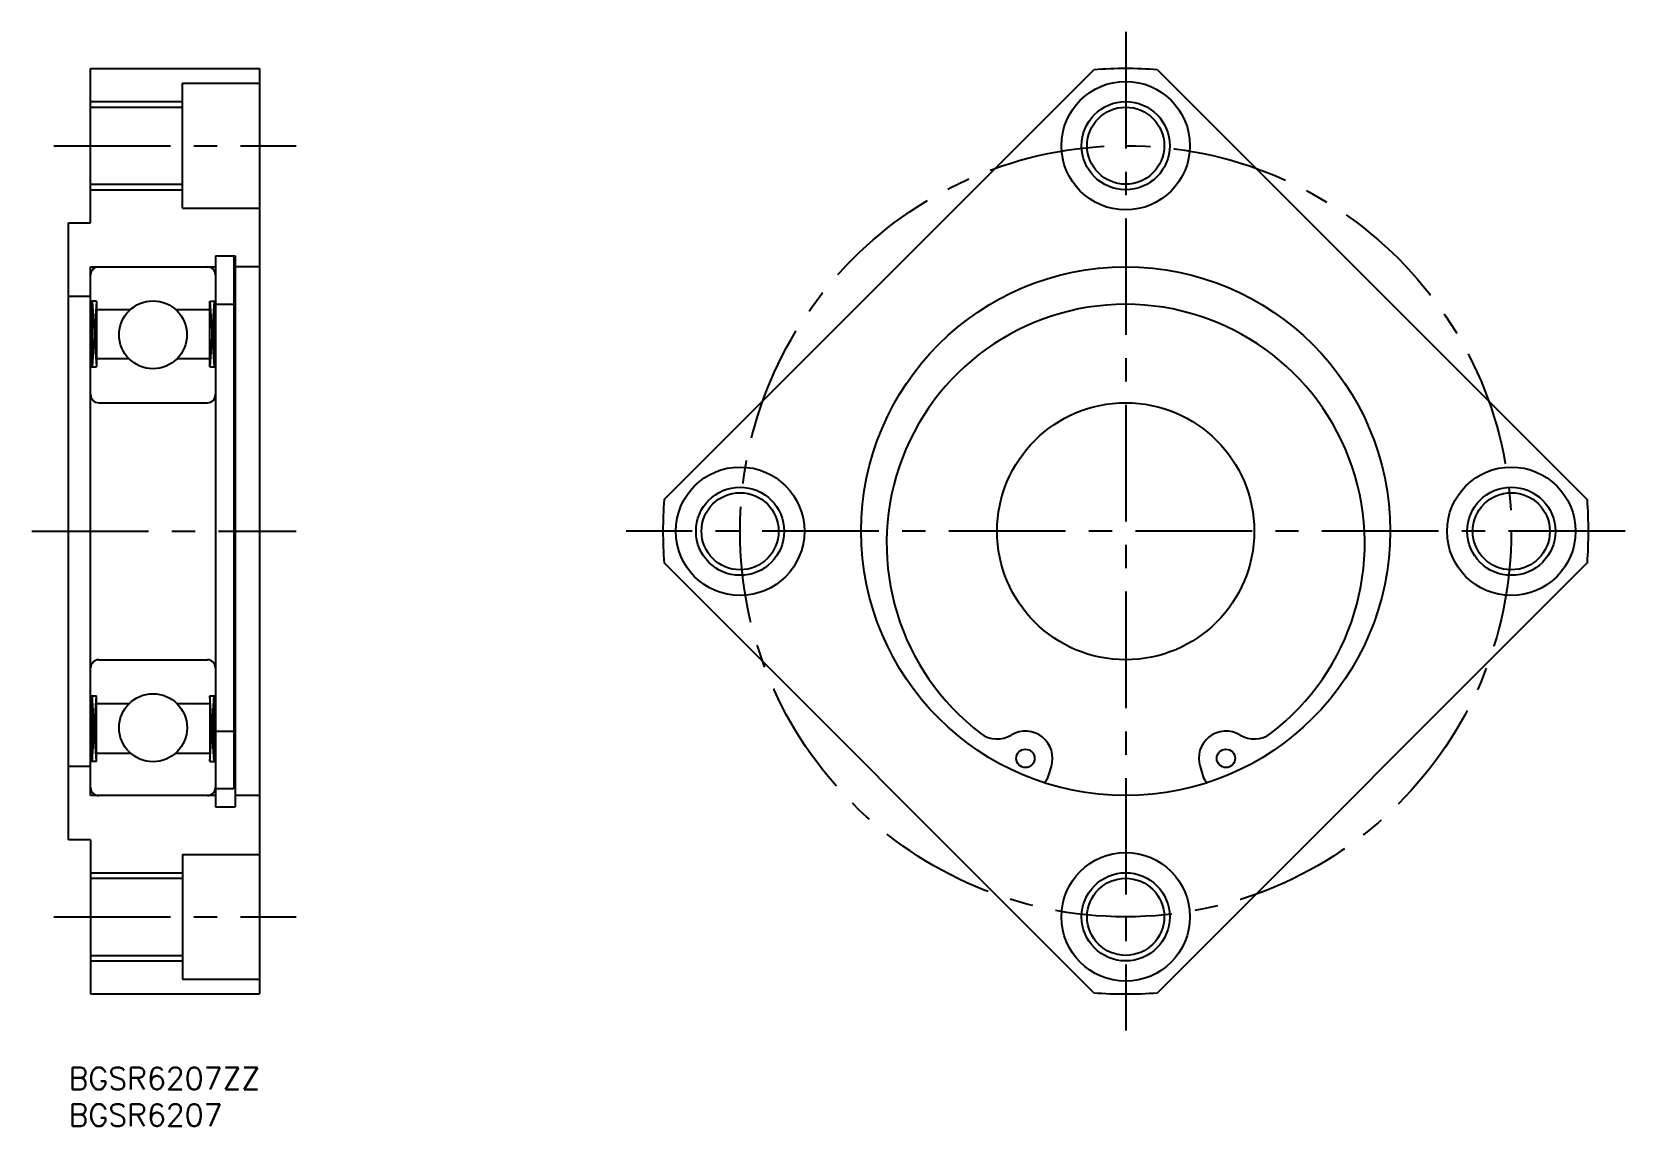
# Model space of a CAD drawing. Extents: x -5 to 212, y -8 to 141.
import ezdxf

# ---------------------------------------------------------------- set-up
doc = ezdxf.new("R2010")
doc.units = 0
doc.header["$LTSCALE"] = 0.5
doc.linetypes.add('CENTER', pattern=[50.8, 31.75, -6.35, 6.35, -6.35])
for name, color, linetype in [('MSM_CENTER', 1, 'CENTER'), ('MSM_CONTINUOUS', 7, 'CONTINUOUS'), ('MSM_NARROW', 5, 'CONTINUOUS'), ('MSM_PART_NUMBER', 7, 'CONTINUOUS')]:
    doc.layers.add(name, color=color, linetype=linetype)
doc.styles.get("Standard").update_dxf_attribs({"font": 'txt.shx', "height": 3, "bigfont": 'bigfont.shx'})

# ---------------------------------------------------------------- blocks, each defined once
blk = doc.blocks.new('*U4')
at = {"layer": 'MSM_PART_NUMBER'}
blk.add_text('BGSR6207ZZ', height=3, dxfattribs=at).set_placement((0, -3))
blk = doc.blocks.new('*U5')
at = {"layer": 'MSM_PART_NUMBER'}
blk.add_text('BGSR6207', height=3, dxfattribs=at).set_placement((0, -8))

msp = doc.modelspace()

# ---------------------------------------------------------------- linework, layer by layer
at = {"layer": 'MSM_CENTER'}
for p, q in [((143.92, 141), (143.92, 5)), ((-2, 125.5), (31, 125.5)), ((-5, 73), (31, 73)), ((211.92, 73), (75.92, 73)), ((-2, 20.5), (31, 20.5))]:
    msp.add_line(p, q, dxfattribs=at)
msp.add_circle((143.92, 73), 52.5, dxfattribs=at)
at = {"layer": 'MSM_CONTINUOUS'}
for p, q in [((3, 136), (26, 136)), ((3, 115), (3, 136)), ((26, 136), (26, 10)), ((81.07, 77.32), (139.59, 135.85)), ((148.24, 135.85), (206.77, 77.32)), ((15.5, 134), (26, 134)), ((15.5, 117), (15.5, 134)), ((3, 130.75), (15.5, 130.75)), ((3, 120.25), (15.5, 120.25)), ((0, 115), (3, 115)), ((0, 31), (0, 115)), ((15.5, 117), (26, 117)), ((3, 109), (20, 109)), ((3, 37), (3, 109)), ((20, 110.5), (20, 35.5)), ((20, 110.5, 1.25), (22.7, 110.5, 1.25)), ((22.5, 110.5, 0.75), (22.5, 37.96, 0.75)), ((22.7, 110.5), (22.7, 35.5)), ((26, 109, 1.25), (22.7, 109, 1.25)), ((0, 105), (3, 105)), ((3.78, 104.32), (3, 104.32)), ((3.2, 95.4), (3.2, 104.32)), ((3.2, 104.32), (3.78, 95.4)), ((3.78, 104.32), (3.2, 95.4)), ((3.78, 104.32), (3.78, 95.4)), ((19.22, 104.32), (20, 104.32)), ((19.22, 95.4), (19.22, 104.32)), ((19.22, 104.32), (19.8, 95.4)), ((19.8, 104.32), (19.22, 95.4)), ((19.8, 104.32), (19.8, 95.4)), ((3.78, 103.2), (8.42, 103.2)), ((14.58, 103.2), (19.22, 103.2)), ((20, 103.9, 1.25), (22.5, 103.9, 1.25)), ((8.21, 96.5), (3.78, 96.5)), ((19.22, 96.5), (14.79, 96.5)), ((3, 95.4), (3.78, 95.4)), ((19.22, 95.4), (20, 95.4)), ((4.1, 90.5), (18.9, 90.5)), ((139.59, 10.15), (81.07, 68.68)), ((206.77, 68.68), (148.24, 10.15)), ((4.1, 55.5), (18.9, 55.5)), ((3, 50.6), (3.78, 50.6)), ((3.2, 50.6), (3.2, 41.67)), ((3.2, 41.67), (3.78, 50.6)), ((3.78, 41.67), (3.2, 50.6)), ((3.78, 41.67), (3.78, 50.6)), ((19.22, 50.6), (19.22, 41.67)), ((19.22, 50.6), (20, 50.6)), ((19.22, 41.67), (19.8, 50.6)), ((19.8, 41.67), (19.22, 50.6)), ((19.8, 41.67), (19.8, 50.6)), ((8.21, 49.5), (3.78, 49.5)), ((19.22, 49.5), (14.79, 49.5)), ((20, 45.78, 1.25), (22.5, 45.78, 1.25)), ((3.78, 41.67), (3, 41.67)), ((3.78, 42.8), (8.42, 42.8)), ((14.58, 42.8), (19.22, 42.8)), ((19.22, 41.67), (20, 41.67)), ((0, 41), (3, 41)), ((133.4, 39.71), (133.8, 40.96)), ((154.04, 40.96), (154.44, 39.71)), ((20, 37), (3, 37)), ((20, 37.96, 1.25), (22.5, 37.96, 1.25)), ((26, 37), (22.7, 37)), ((20, 35.5, 1.25), (22.7, 35.5, 1.25)), ((3, 31), (0, 31)), ((3, 31), (3, 10)), ((15.5, 29), (26, 29)), ((15.5, 29), (15.5, 12)), ((3, 25.75), (15.5, 25.75)), ((3, 15.25), (15.5, 15.25)), ((15.5, 12), (26, 12)), ((3, 10), (26, 10))]:
    msp.add_line(p, q, dxfattribs=at)
for centre, radius in [((143.92, 125.5), 8.75), ((143.92, 125.5), 5.25), ((143.92, 73), 36), ((11.5, 99.75), 4.62), ((143.92, 73), 17.5), ((91.42, 73), 8.75), ((196.42, 73), 8.75), ((91.42, 73), 5.25), ((196.42, 73), 5.25), ((11.5, 46.25), 4.63), ((130.27, 42.08), 1.25), ((157.57, 42.08), 1.25), ((143.92, 20.5), 8.75), ((143.92, 20.5), 5.25)]:
    msp.add_circle(centre, radius, dxfattribs=at)
for centre, radius, start, end in [((143.92, 73), 63, 86.0647, 93.9353), ((4.1, 107.9), 1.1, 90, 180), ((18.9, 107.9), 1.1, 0, 90), ((143.92, 71.35), 32.55, 307.3152, 232.6848), ((4.1, 91.6), 1.1, 180, 270), ((18.9, 91.6), 1.1, 270, 0), ((143.92, 73), 63, 176.0647, 183.9353), ((143.92, 73), 63, 356.0647, 3.9353), ((4.1, 54.4), 1.1, 90, 180), ((18.9, 54.4), 1.1, 0, 90), ((130.27, 42.08), 3.7, 342.4658, 121.2494), ((157.57, 42.08), 3.7, 58.7506, 197.5342), ((126.43, 48.41), 3.7, 232.6848, 301.2494), ((161.41, 48.41), 3.7, 238.7506, 307.3152), ((131.02, 40.46), 2.5, 316.6541, 342.4658), ((156.82, 40.46), 2.5, 197.5342, 223.3459), ((4.1, 38.1), 1.1, 180, 270), ((18.9, 38.1), 1.1, 270, 0), ((143.92, 73), 63, 266.0647, 273.9353)]:
    msp.add_arc(centre, radius, start, end, dxfattribs=at)
at = {"layer": 'MSM_NARROW'}
for p, q in [((3, 131.5), (15.5, 131.5)), ((3, 119.5), (15.5, 119.5)), ((3, 26.5), (15.5, 26.5)), ((3, 14.5), (15.5, 14.5))]:
    msp.add_line(p, q, dxfattribs=at)
for centre in [(143.92, 125.5), (91.42, 73), (196.42, 73), (143.92, 20.5)]:
    msp.add_circle(centre, 6, dxfattribs=at)

# ---------------------------------------------------------------- block references
at = {"layer": 'MSM_CONTINUOUS'}
for name in ['*U4', '*U5']:
    msp.add_blockref(name, (0, 0), dxfattribs=at)

doc.saveas('drawing.dxf')
